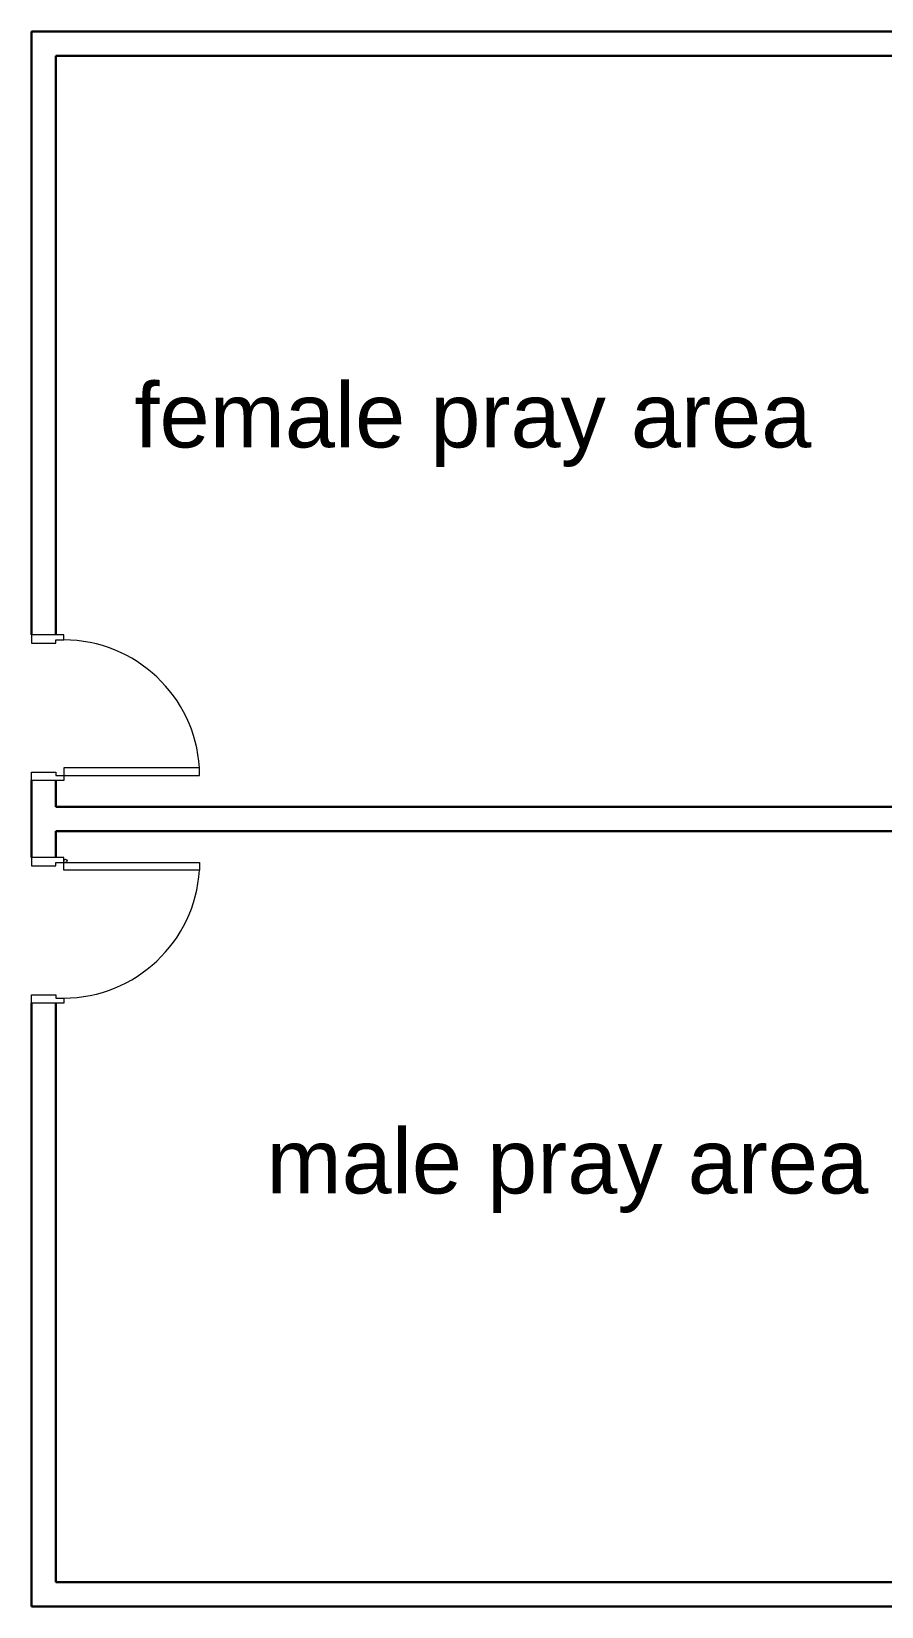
# Model space of a CAD drawing. Extents: x -1451 to 148, y -12854 to 856.
# Drawn here: x 113.32 to 118.59, y 377.32 to 387.07 of the extents above; entities that cross this region are included whole.
import ezdxf

# ---------------------------------------------------------------- set-up
doc = ezdxf.new("R2010")
doc.units = 0
doc.header["$LTSCALE"] = 0.15
doc.layers.add('0 sockets', color=252, linetype='Continuous')
doc.layers.add('d1', color=252, linetype='Continuous')
doc.layers.add('DOOR', color=252, linetype='Continuous', lineweight=20)
doc.layers.add('wall', color=252, linetype='Continuous', lineweight=30)

# ---------------------------------------------------------------- blocks, each defined once
blk = doc.blocks.new('ARCH')
at = {"layer": 'DOOR'}
blk.add_line((113.325, 381.9608), (113.325, 381.9108), dxfattribs=at)
for points in [[(113.525, 383.3092), (113.525, 383.3392), (113.325, 383.3392), (113.325, 383.2892), (113.475, 383.2892), (113.475, 383.3092)], [(113.525, 382.4692), (114.365, 382.4692), (114.365, 382.5175), (113.525, 382.5175)], [(113.525, 382.4692), (113.525, 382.4392), (113.325, 382.4392), (113.325, 382.4892), (113.475, 382.4892), (113.475, 382.4692)], [(113.525, 381.9308), (114.365, 381.9308), (114.365, 381.8825), (113.525, 381.8825)], [(113.525, 381.0908), (113.525, 381.0608), (113.325, 381.0608), (113.325, 381.1108), (113.475, 381.1108), (113.475, 381.0908)]]:
    blk.add_lwpolyline(points, close=True, dxfattribs=at)
blk.add_lwpolyline([(113.325, 381.9108), (113.475, 381.9108), (113.475, 381.9308), (113.525, 381.9308), (113.525, 381.9608), (113.325, 381.9608)], dxfattribs=at)
blk.add_circle((113.535, 381.9408), 0.01, dxfattribs=at)
for centre, radius, start, end in [((113.5217, 382.4643), 0.8449, 3.61106, 89.77823), ((113.535, 382.4592), 0.01, 90, 180), ((113.5217, 381.9357), 0.8449, 270.22177, 356.38894)]:
    blk.add_arc(centre, radius, start, end, dxfattribs=at)
at = {"layer": 'wall'}
for p, q in [((113.325, 387.075), (123.075, 387.075)), ((113.325, 383.3392), (113.325, 387.075)), ((113.475, 386.925), (118.725, 386.925)), ((113.475, 383.3392), (113.475, 386.925)), ((113.325, 381.9608), (113.325, 382.4392)), ((113.475, 382.275), (113.475, 382.4392)), ((118.725, 382.275), (113.475, 382.275)), ((118.725, 382.125), (113.475, 382.125)), ((113.475, 381.9608), (113.475, 382.125)), ((113.325, 377.325), (113.325, 381.0608)), ((113.475, 377.475), (113.475, 381.0608)), ((118.725, 377.475), (113.475, 377.475)), ((123.075, 377.325), (113.325, 377.325))]:
    blk.add_line(p, q, dxfattribs=at)
at = {"layer": 'd1', "char_height": 0.4, "width": 6.0636, "attachment_point": 1}
for s, insert in [('{\\fArial|b0|i0|c0|p34;female pray area}', (113.9628, 384.9001)), ('{\\fArial|b0|i0|c0|p34;male pray area}', (114.7806, 380.2818))]:
    blk.add_mtext(s, dxfattribs=dict(at, insert=insert))

msp = doc.modelspace()

# ---------------------------------------------------------------- block references
at = {"layer": '0 sockets', "color": 3}
msp.add_blockref('ARCH', (0, 0), dxfattribs=at)

doc.saveas('drawing.dxf')
